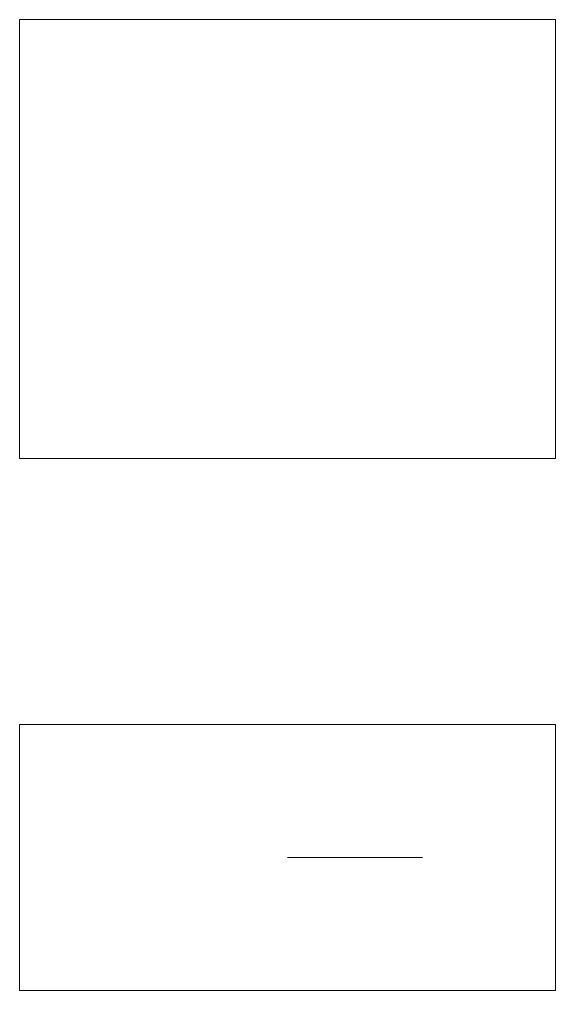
# Model space of a CAD drawing. Header units: millimetres. Extents: x -20.2 to 20.2, y -10 to 63.
import ezdxf

# ---------------------------------------------------------------- set-up
doc = ezdxf.new("R2010")
doc.units = ezdxf.units.MM
doc.layers.add('body', color=7, linetype='CONTINUOUS', lineweight=0)
doc.layers.add('text', color=7, linetype='CONTINUOUS', lineweight=0)

msp = doc.modelspace()

# ---------------------------------------------------------------- linework, layer by layer
at = {"layer": 'body'}
for p, q in [((-20.15, 30), (-20.15, 63)), ((-20.15, 63), (20.15, 63)), ((20.15, 63), (20.15, 30)), ((20.15, 30), (-20.15, 30))]:
    msp.add_line(p, q, dxfattribs=at)
at = {"layer": 'body', "color": 7, "linetype": 'CONTINUOUS', "lineweight": 0}
for p, q in [((-20.15, 10), (-20.15, -10)), ((-20.15, 10), (20.15, 10)), ((20.15, 10), (20.15, -10)), ((20.15, -10), (-20.15, -10))]:
    msp.add_line(p, q, dxfattribs=at)
at = {"layer": 'text'}
msp.add_line((0, 0), (10.15, 0), dxfattribs=at)

doc.saveas('drawing.dxf')
